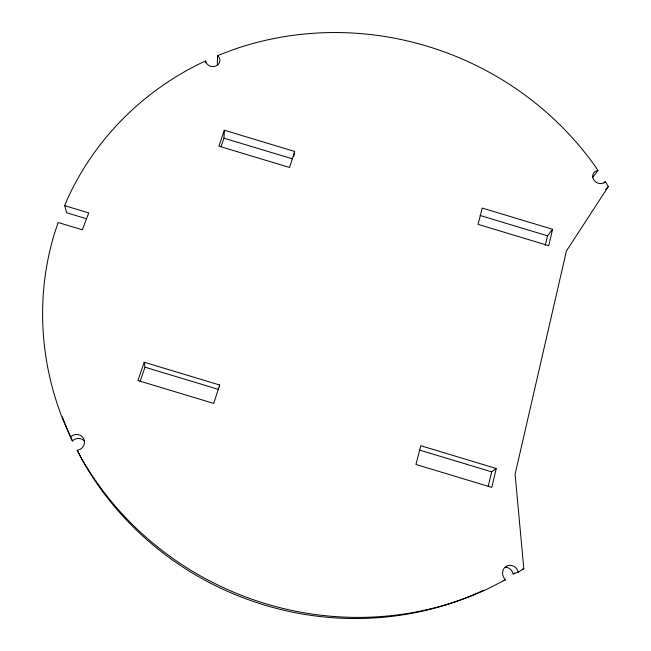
<?xml version="1.0" encoding="UTF-8"?>
<svg xmlns="http://www.w3.org/2000/svg" width="651" height="651" viewBox="0 0 651 651"><rect width="100%" height="100%" fill="white"/><g stroke="black" fill="none" stroke-linecap="round" stroke-linejoin="round"><path stroke-width="0.98" d="M205.61 62.927L205.643 60.974L201.175 62.984A306.133 290.029 22.4 0 0 67.102 199.767L64.677 205.651L66.605 212.755L86.518 218.769M592.369 177.674L597.976 170.448L595.242 166.355A306.133 290.029 22.4 0 0 233.668 49.492L217.597 55.62L217.288 64.441L217.768 64.807M221.088 146.508L223.96 138.183L224.367 130.241L294.691 151.463L289.549 167.478L218.874 146.149L224.367 130.241M219.501 386.849L219.647 385.001L144.229 362.233L137.906 380.534L213.731 403.425L219.647 385.001M293.813 156.24L294.521 152.424M496.249 468.5L491.798 487.371L415.956 464.472L420.798 445.723L496.249 468.5L491.66 471.845L488.185 486.533M552.601 229.29L548.736 245.687L478.046 224.351L482.253 208.06L552.601 229.29L547.515 235.817L545.261 245.346M140.095 381.445L145.01 367.205L144.229 362.233M604.047 183.077L605.324 181.499L608.303 186.585L566.411 251.017L515.104 474.197L523.803 568.705L518.18 572.188L513.134 573.995L513.045 573.441A8.268 7.698 62.3 0 0 505.314 567.208M605.324 181.499L604.974 181.946A7.275 6.38 31.4 0 1 593.818 179.961A7.275 6.38 31.4 0 1 597.504 170.481L597.976 170.448M605.731 189.701L608.303 186.585M64.677 205.651L88.731 212.918L82.343 229.803L58.167 222.504L54.358 233.782A306.133 290.029 22.4 0 0 62.83 419.399L70.495 437.106L72.456 441.028L72.936 440.491A8.178 7.779 -29.8 0 1 84.304 440.906M70.495 437.106L70.983 436.561A8.3 7.902 -29.2 0 1 83.71 438.693A8.3 7.902 -29.2 0 1 77.794 450.223L77.225 450.28L79.088 454.007L79.642 453.959M513.134 573.995L514.664 573.075M518.18 572.188L518.09 571.619A8.398 7.812 61.9 0 0 506.283 566.289A8.398 7.812 61.9 0 0 505.046 579.244L505.624 579.707L488.429 588.537A306.133 290.029 22.4 0 1 79.756 455.204M522.094 569.332L523.803 568.705M503.19 580.562L505.624 579.707M223.96 138.183L292.323 158.811M480.104 215.481L547.515 235.817M145.01 367.205L218.321 389.331M419.301 450.004L491.66 471.845M217.597 55.62L218.085 55.994A7.242 6.412 6.1 0 1 216.075 65.979A7.242 6.412 6.1 0 1 205.683 61.414L205.643 60.974M77.225 450.28L81.578 458.857A301.584 286.188 22.5 0 0 483.815 590.107M72.456 441.028L64.905 423.581A301.584 286.188 22.5 0 1 62.374 416.917"/></g></svg>
